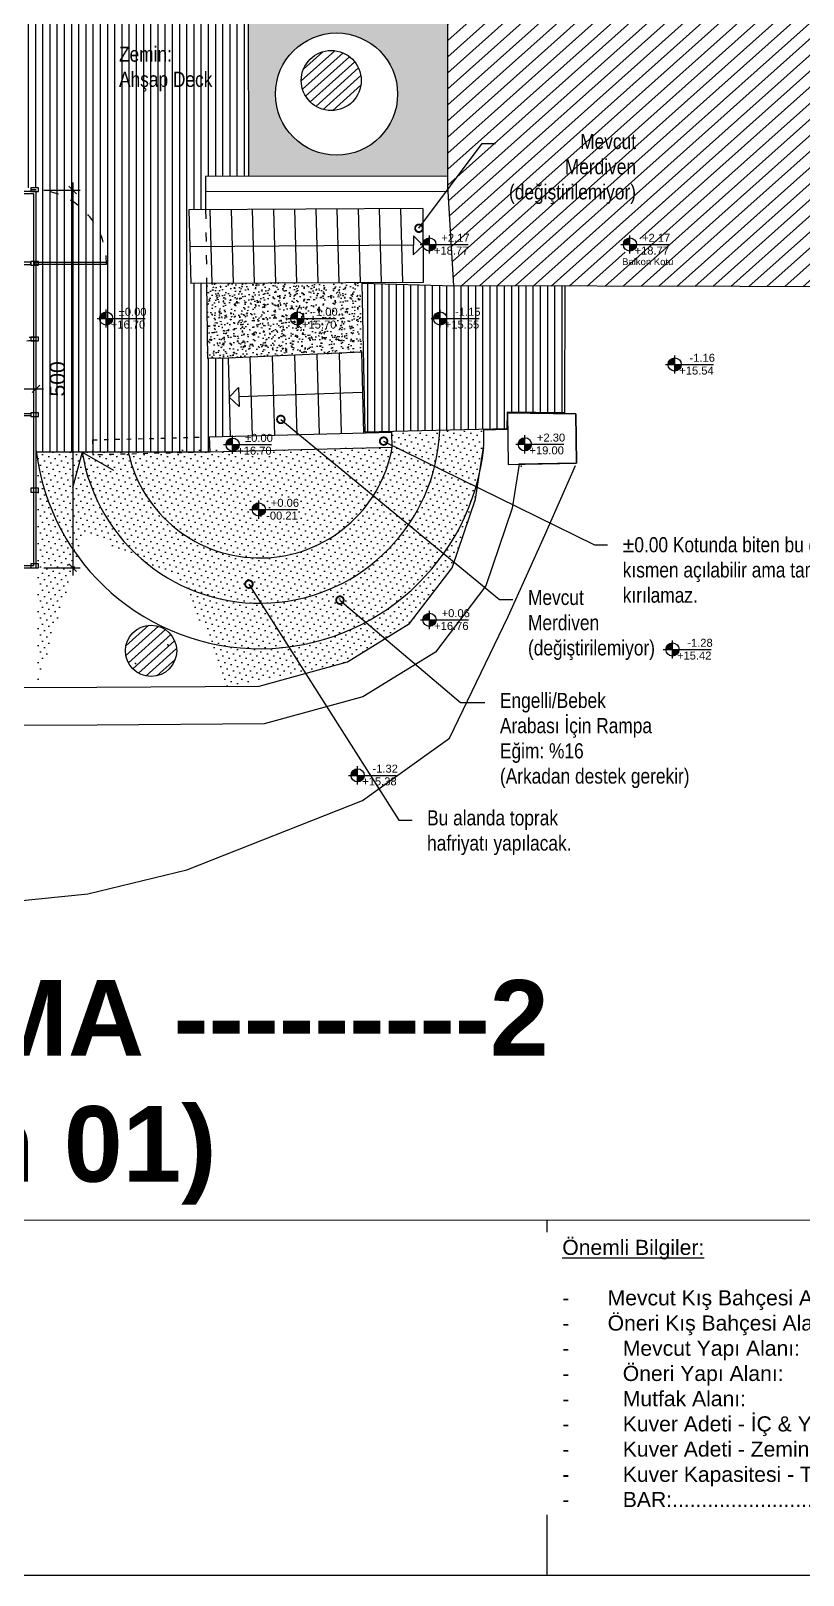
# Model space of a CAD drawing. Header units: millimetres. Extents: x 527230 to 534999, y 4569494 to 4575436.
# Drawn here: x 531124 to 532146, y 4569496 to 4571539 of the extents above; entities that cross this region are included whole.
import ezdxf
from ezdxf import colors
from ezdxf.entities.mleader import LeaderData, LeaderLine
from ezdxf.enums import TextEntityAlignment as Align
from ezdxf.math import Vec2, Vec3

# ---------------------------------------------------------------- set-up
doc = ezdxf.new("R2010")
doc.units = ezdxf.units.MM
doc.linetypes.add('ACAD_ISO03W100', pattern=[30, 12, -18])
doc.layers.get('0').update_dxf_attribs({"lineweight": 0})
doc.layers.add('gor20', color=142, linetype='Continuous', lineweight=20)
for name, color, linetype in [('HM-A-Merdiven', 55, 'Continuous'), ('HM-L-Agac', 76, 'Continuous'), ('HM-L-AgacMevcut', 63, 'Continuous'), ('HM-L-YolCizgisi', 234, 'Continuous'), ('HM-M-Cam', 10, 'Continuous'), ('HM-S-Ahsap', 42, 'Continuous'), ('HM-S-Betonarme', 3, 'Continuous'), ('HM-X-CizgiGorunusM', 9, 'Continuous'), ('HM-X-EtiketKot', 1, 'Continuous'), ('HM-X-Pafta', 7, 'Continuous'), ('HM-X-TaramaBetonarme', 8, 'Continuous'), ('HM-X-TaramaGorunusOn', 251, 'Continuous'), ('HM-X-Yazi', 61, 'Continuous'), ('HM-X-YaziRevizyon', 110, 'Continuous')]:
    doc.layers.add(name, color=color, linetype=linetype)
doc.layers.add('HM-X-Olcu', color=7, linetype='Continuous', true_color=0xfa0000)
doc.styles.add('HM-100', font='arial.ttf', dxfattribs={"height": 20})
doc.linetypes.add('ZIGZAG', pattern='A,0.00254,-5.08,[131,ltypeshp.shx,S=5.08,R=0,X=-5.08,Y=0],-10.16,[131,ltypeshp.shx,S=5.08,R=180,X=5.08,Y=0],-5.08', length=20.32254)
doc.dimstyles.new('HM-100', dxfattribs={"dimscale": 100, "dimtxt": 20, "dimasz": 0.1, "dimexe": 0.1, "dimexo": 0.1, "dimgap": 0.1, "dimtad": 1, "dimdec": 0, "dimzin": 3, "dimdsep": 46, "dimtxsty": 'HM-100', "dimblk": 'OBLIQUE', "dimcen": 0, "dimdle": 0.1, "dimclrd": 256, "dimclre": 256, "dimclrt": 256, "dimadec": 1, "dimazin": 0, "dimtfac": 0.75, "dimtdec": 0, "dimtix": 1, "dimtmove": 2, "dimatfit": 2, "dimldrblk": 'DOT', "dimfxl": 1, "dimfrac": 1, "dimtolj": 1, "dimtzin": 0, "dimlwd": -1, "dimlwe": -1, "dimarcsym": 0})
pattern_1 = [(42, (12999.2995, 0), (-6.373469026, 7.078454463), [])]
pattern_2 = [(50, (9764.75, 0), (18.2184669, -1.593908554), [1.905, -20.955]), (355, (9764.75, 0), (-3.52434214, 19.105684524), [1.524, -16.76405842]), (100.4514447, (9766.269, -0.133), (14.69412471, 17.51177519), [1.61900088, -17.80902446]), (46.1842, (9764.75, 5.08), (27.10790409, -4.20423279), [2.8575, -31.4325]), (96.6355576, (9767.01, 4.73), (23.7404134, 24.74261246), [2.42850231, -26.71356082]), (351.1841512, (9764.75, 5.08), (23.7404134, 24.74261246), [2.2859967, -25.1459732]), (21, (9767.29, 3.81), (15.161439127, -10.22651982), [1.905, -20.955]), (326, (9767.29, 3.81), (6.180202835, 18.41879661), [1.524, -16.764]), (71.451445, (9768.554, 2.958), (21.34164193, 8.19227689), [1.61900088, -17.80899376]), (37.5, (9764.75, 0), (0.308860325, 8.455503887), [0, -16.5608, 0, -17.018, 0, -16.8275]), (7.5, (9764.75, 0), (6.681966251, 10.018057482), [0, -9.7028, 0, -16.1798, 0, -6.4135]), (327.5, (9759.086, 0), (13.559059517, -0.572874399), [0, -6.35, 0, -19.812, 0, -26.289]), (317.5, (9756.546, 0), (14.81291814, 2.542649103), [0, -8.255, 0, -13.1572, 0, -18.669])]

# ---------------------------------------------------------------- blocks, each defined once
blk = doc.blocks.new('*U21')
for p, q in [((-151, 0), (643, 0)), ((0, -151), (0, 151))]:
    blk.add_line(p, q)
at = {"const_width": 109}
for points in [[(0, 54, 0.414214), (-54, 0, 0.414214)], [(0, -54, 0.414214), (54, 0, 0.414214)]]:
    blk.add_lwpolyline(points, format="xyb", dxfattribs=at)
blk.add_circle((0, 0), 109)
at = {"style": 'HM-100'}
for tag, p in [('%%P0.00', (666, 45)), ('-0.07', (645, -166))]:
    blk.add_attdef(tag, text='', height=132, dxfattribs=at).set_placement(p, align=Align.RIGHT)
blk = doc.blocks.new('10x5')
blk.add_lwpolyline([(125100.482784, -29564.913298), (125090.482784, -29564.913298), (125090.482784, -29569.913298), (125100.482784, -29569.913298)], close=True)
blk = doc.blocks.new('_DotSmall')
at = {"layer": 'gor20', "color": 0, "const_width": 0.5}
blk.add_lwpolyline([(-0.0625, 0, 1), (0.0625, 0, 1)], format="xyb", close=True, dxfattribs=at)
blk = doc.blocks.new('agac2')
for p, q in [((3334, -7981.3), (3333.4, -7931.1)), ((3330.8, -7976), (3310.1, -7940.5)), ((3335.5, -7974.8), (3338.1, -7945.8)), ((3336.1, -7982.8), (3347.3, -7945.8)), ((3326.3, -7981), (3287.4, -7948.8)), ((3330.8, -7970.1), (3324, -7949.4)), ((3337.8, -7983.4), (3348.8, -7955.3)), ((3338.1, -7987.5), (3358.8, -7949.4)), ((3323.1, -7982.5), (3287.1, -7965.9)), ((3328.1, -7979.2), (3319.2, -7966.2)), ((3341.1, -7987.2), (3360.9, -7968.3)), ((3322.2, -7986), (3284.7, -7974.2)), ((3339.6, -7989.9), (3365, -7983.9)), ((3324.6, -7987.5), (3288.3, -7995.2)), ((3322.8, -7990.7), (3290.9, -8008.8)), ((3326, -7990.7), (3310.1, -8014.1)), ((3326.6, -7994.9), (3324.9, -8021.5)), ((3329.3, -7994), (3329.6, -8027.7)), ((3331.9, -7997.8), (3337.3, -8019.1)), ((3333.7, -7993.1), (3347.6, -8026.8)), ((3336.7, -7991.3), (3365, -8006.1)), ((3336.7, -7994), (3349.1, -8011.7))]:
    blk.add_line(p, q)
at = {"linetype": 'ZIGZAG'}
blk.add_arc((3334.6, -7956.2), 18.5, 195.7262, 225.0293, dxfattribs=at)
blk = doc.blocks.new('_OBLIQUE')
at = {"color": 0, "linetype": 'ByBlock'}
blk.add_line((-0.5, -0.5), (0.5, 0.5), dxfattribs=at)
blk = doc.blocks.new('*D31')
at = {"layer": 'Defpoints', "color": 0, "transparency": 16777216}
for p in [(529631.1, 4571123.5), (531130.8, 4571128.5), (531130.8, 4571065.2)]:
    blk.add_point(p, dxfattribs=at)
at = {"layer": 'HM-X-Olcu', "transparency": 16777216}
for p, q in [((531130.8, 4571118.5), (531130.8, 4571055.2)), ((529631.1, 4571113.5), (529631.1, 4571055.2)), ((529621.1, 4571065.2), (531140.8, 4571065.2))]:
    blk.add_line(p, q, dxfattribs=at)
at = {"layer": 'HM-X-Olcu', "transparency": 16777216, "xscale": 10, "yscale": 10, "zscale": 10, "rotation": 180}
blk.add_blockref('_OBLIQUE', (529631.1, 4571065.2), dxfattribs=at)
at = {"layer": 'HM-X-Olcu', "transparency": 16777216, "xscale": 10, "yscale": 10, "zscale": 10}
blk.add_blockref('_OBLIQUE', (531130.8, 4571065.2), dxfattribs=at)
at = {"layer": 'HM-X-Olcu', "transparency": 16777216, "insert": (530380.9, 4571085.5), "char_height": 20, "attachment_point": 5, "style": 'HM-100'}
blk.add_mtext('\\A1;1500 ', dxfattribs=at)
blk = doc.blocks.new('_Dot')
at = {"color": 0, "linetype": 'ByBlock', "lineweight": -2}
blk.add_line((-0.5, 0), (-1, 0), dxfattribs=at)
at = {"color": 0, "linetype": 'ByBlock', "const_width": 0.5}
blk.add_lwpolyline([(-0.25, 0, 1), (0.25, 0, 1)], format="xyb", close=True, dxfattribs=at)
blk = doc.blocks.new('*D32')
at = {"layer": 'Defpoints', "color": 0, "transparency": 16777216}
for p in [(531131.1, 4571328.1), (531131.1, 4570828.5), (531179.5, 4570828.5)]:
    blk.add_point(p, dxfattribs=at)
at = {"layer": 'HM-X-Olcu', "transparency": 16777216}
for p, q in [((531141.1, 4571328.1), (531189.5, 4571328.1)), ((531179.5, 4571338.1), (531179.5, 4570818.5)), ((531141.1, 4570828.5), (531189.5, 4570828.5))]:
    blk.add_line(p, q, dxfattribs=at)
at = {"layer": 'HM-X-Olcu', "transparency": 16777216, "xscale": 10, "yscale": 10, "zscale": 10}
for p, rotation in [((531179.5, 4571328.1), 90), ((531179.5, 4570828.5), 270)]:
    blk.add_blockref('_OBLIQUE', p, dxfattribs=dict(at, rotation=rotation))
at = {"layer": 'HM-X-Olcu', "transparency": 16777216, "insert": (531159.3, 4571078.3), "char_height": 20, "attachment_point": 5, "rotation": 90, "style": 'HM-100'}
blk.add_mtext('\\A1;500 ', dxfattribs=at)

msp = doc.modelspace()

# ---------------------------------------------------------------- hatches: boundary and pattern name
at = {"layer": 'HM-L-AgacMevcut'}
h = msp.add_hatch(dxfattribs=at)
h.set_pattern_fill('ANSI31', color=256, scale=3, angle=357)
h.set_pattern_definition(pattern_1)
edge = h.paths.add_edge_path()
edge.add_arc((531521.5, 4571472.9), 39.7, 0, 360)
h = msp.add_hatch(dxfattribs=at)
h.set_pattern_fill('ANSI31', color=256, scale=3, angle=357)
h.set_pattern_definition(pattern_1)
edge = h.paths.add_edge_path()
edge.add_arc((531283.1, 4570718.7), 33.9, 0, 360)
at = {"layer": 'HM-X-TaramaGorunusOn'}
h = msp.add_hatch(dxfattribs=at)
h.set_pattern_fill('AR-CONC', color=256, scale=0.1)
h.set_pattern_definition(pattern_2)
h.paths.add_polyline_path([(531675.3, 4571882.1), (531561.4, 4571882.1), (531561.1, 4572310.4), (531524.9, 4572322.4, -0.851626), (531508, 4572325.1, -1), (531525.4, 4572325.1, -0.080132), (531524.9, 4572322.4), (531561.1, 4572310.4), (531561, 4572373.8), (531490.9, 4572423.7), (531466.2, 4572423.7), (531464.5, 4572109.7), (531490.9, 4572109.7), (531526.2, 4572038.5, -1), (531527.3, 4572036.3, -1), (531526.2, 4572038.5), (531490.9, 4572109.7), (531464.5, 4572109.7), (531461.8, 4571569), (531411.7, 4571573.1), (531411.7, 4571552), (531438.4, 4571552), (531475.9, 4571516.3, -0.640873), (531609.3, 4571455, -1), (531447.8, 4571455, -0.218863), (531475.9, 4571516.3), (531438.4, 4571552), (531411.7, 4571552), (531411.9, 4571346.2), (531675.7, 4571346.4)])
h.paths.add_polyline_path([(531578.1, 4571556.2), (531476.3, 4571556.1), (531476.1, 4571799.7), (531577.9, 4571799.8)], flags=16)
h.paths.add_polyline_path([(531522.8, 4571728.1, -1), (531540.2, 4571728.1, -1)], flags=0)
h.paths.add_polyline_path([(531535.6, 4571726.7, -0.414214), (531530.1, 4571723.9), (531531.5, 4571728.1), (531527.4, 4571729.4, -0.414214), (531532.9, 4571732.2), (531531.5, 4571728.1)], flags=0)
h.paths.add_polyline_path([(531503.1, 4571882.4, -1), (531520.5, 4571882.4, -1)], flags=16)
h.paths.add_polyline_path([(531515.9, 4571881, -0.414214), (531510.4, 4571878.3), (531511.8, 4571882.4), (531507.6, 4571883.7, -0.414214), (531513.1, 4571886.5), (531511.8, 4571882.4)], flags=0)
h.paths.add_polyline_path([(531560.7, 4572727.5), (531467.8, 4572732.1), (531466.2, 4572423.7), (531490.9, 4572423.7), (531561, 4572373.8)])
h = msp.add_hatch(dxfattribs=at)
h.set_pattern_fill('ANSI31', color=256, scale=5, angle=-3.2399)
h.set_pattern_definition([(41.76012674, (12999.3, 0), (-10.57296459, 11.841792296), [])])
h.paths.add_polyline_path([(532304, 4571626.6), (532002.8, 4572164.1), (531898.2, 4572729.7), (531674.6, 4572726.1), (531675.7, 4571333.2), (531683.8, 4571201.4), (532441.2, 4571199.5)])
h.paths.add_polyline_path([(531971.7, 4571720.5, -1), (531998, 4571720.5, -1)], flags=0)
h.paths.add_polyline_path([(531991.1, 4571718.5, -0.414214), (531982.8, 4571714.3), (531984.8, 4571720.5), (531978.6, 4571722.6, -0.414214), (531986.9, 4571726.8), (531984.8, 4571720.5)], flags=0)
h.paths.add_polyline_path([(531932.5, 4571255.5, -1), (531906.2, 4571255.5, -1)], flags=16)
h.paths.add_polyline_path([(531919.4, 4571255.5), (531925.6, 4571253.4, -0.414214), (531917.3, 4571249.3), (531919.4, 4571255.5), (531913.1, 4571257.6, -0.414214), (531921.4, 4571261.7)], flags=0)
h.paths.add_polyline_path([(531988.8, 4571720.5), (532062, 4571696.3), (532069.6, 4571719.3), (531996.4, 4571743.5)], flags=24)
h.paths.add_polyline_path([(531902.7, 4571716.4), (532050.9, 4571667.3), (532060.6, 4571696.5), (531912.4, 4571745.6)], flags=24)
h.paths.add_polyline_path([(531633.9, 4572432.7), (531707.1, 4572408.5), (531714.7, 4572431.5), (531641.5, 4572455.7)], flags=9)
h.paths.add_polyline_path([(531646.9, 4571254.7), (531720, 4571230.5), (531727.6, 4571253.5), (531654.5, 4571277.7)], flags=9)
h.paths.add_polyline_path([(531923.4, 4571255.5), (531996.5, 4571231.2), (532004.1, 4571254.2), (531931, 4571278.5)], flags=24)
h.paths.add_polyline_path([(531870.1, 4571246.2), (531986.1, 4571207.8), (531993.7, 4571230.8), (531877.7, 4571269.2)], flags=24)
h = msp.add_hatch(dxfattribs=at)
h.set_pattern_fill('LINE', color=256, scale=3, angle=90)
h.set_pattern_definition([(90, (5064.75, 0), (-9.525, 6e-16), [])])
h.paths.add_polyline_path([(530331.1, 4572028.5), (530431.1, 4572028.5), (530431.1, 4571997.9), (530881.1, 4571995.9), (530881.4, 4571572.9), (531411.7, 4571572.9), (531411.9, 4571346.2), (531355, 4571346.2), (531355.3, 4571301.9), (531333, 4571301.7), (531335.6, 4571204.4), (531356.6, 4571204.4), (531357.9, 4571105.4), (531385, 4571105.8), (531385, 4571002.2), (531360.6, 4571001.5), (531361.1, 4570981.5), (531131.3, 4570981.5), (531131.1, 4571326.1), (531134.1, 4571326.1), (531134.1, 4571331.1), (530728.1, 4571331.1), (530726.8, 4571278.5), (530701.7, 4571278.5), (530701.7, 4571327.4), (530484.9, 4571331.4), (530477.3, 4571375), (530448.2, 4571399.9), (530406.6, 4571406.1), (530367.3, 4571391.5), (530341.5, 4571351.9), (530336.7, 4571326.7), (530234, 4571331), (530234, 4571528.5), (530334, 4571528.5)])
h = msp.add_hatch(dxfattribs=at)
h.set_pattern_fill('AR-CONC', color=256, scale=0.1)
h.set_pattern_definition(pattern_2)
h.paths.add_polyline_path([(531559.7, 4571205.5), (531356.6, 4571204.5), (531357.9, 4571105.4), (531385, 4571106.1), (531561.4, 4571113.6)])
h = msp.add_hatch(dxfattribs=at)
h.set_pattern_fill('LINE', color=256, scale=3, angle=90)
h.set_pattern_definition([(90, (2084.518, 0), (-9.525, 6e-16), [])])
h.paths.add_polyline_path([(531830.9, 4571201.1), (531683.8, 4571201.4), (531562.3, 4571204.7), (531566.3, 4571008), (531753.7, 4571012.3), (531754.4, 4571034.4), (531830.5, 4571033.2)])
at = {"layer": 'HM-X-YaziRevizyon', "linetype": 'ACAD_ISO03W100', "true_color": 0xff4fff}
h = msp.add_hatch(dxfattribs=at)
h.set_pattern_fill('DOTS', color=211, scale=5, angle=45)
h.set_pattern_definition([(45, (2084.518, 0), (-2.806330038, 8.418990114), [0, -7.9375])])
h.paths.add_polyline_path([(531723.5, 4571010.8), (531601.8, 4571007.7), (531601.8, 4570987.7), (531131.3, 4570981.5), (531131.7, 4570670.3), (531195.9, 4570875.1), (531325.5, 4570810.6), (531383.7, 4570672.1), (531543, 4570704.1), (531625.2, 4570754.6), (531683.9, 4570836.2), (531712.2, 4570919.3)])

# ---------------------------------------------------------------- linework, layer by layer
at = {"layer": 'HM-A-Merdiven'}
for p, q in [((531630.3, 4571255.1), (531334.3, 4571253)), ((531562.9, 4571060.2), (531399.1, 4571054.4)), ((531361.1, 4570981.5), (531131.3, 4570981.5)), ((531191.9, 4570981.5), (531179.3, 4570934.4)), ((531191.9, 4570981.5), (531233.6, 4570957.5))]:
    msp.add_line(p, q, dxfattribs=at)
for points in [[(531461.8, 4571569), (531411.7, 4571573.1), (531411.9, 4571346.2)], [(531355, 4571326.1), (531355.3, 4571301.9)], [(531642.6, 4571303.6), (531333, 4571301.7)], [(531333, 4571301.7), (531335.6, 4571204.4)], [(531361, 4571301.9), (531363.6, 4571204.5)], [(531389, 4571302.1), (531391.6, 4571204.6)], [(531417, 4571302.2), (531419.6, 4571204.8)], [(531445, 4571302.4), (531447.6, 4571204.9)], [(531473, 4571302.6), (531475.7, 4571205.1)], [(531501, 4571302.7), (531503.7, 4571205.2)], [(531529, 4571302.9), (531531.7, 4571205.4)], [(531557, 4571303.1), (531559.7, 4571205.5)], [(531585, 4571303.2), (531587.7, 4571205.7)], [(531613, 4571303.4), (531615.7, 4571205.8)], [(531642.6, 4571303.6), (531643.2, 4571206)], [(531643.2, 4571206), (531335.6, 4571204.4)], [(531356.6, 4571204.5), (531357.9, 4571105.4)], [(531830.5, 4571033.2), (531754.4, 4571034.4), (531753.7, 4571012.3), (531566.3, 4571008), (531562.3, 4571204.7)], [(531562.3, 4571204.7), (531683.8, 4571201.4)], [(531830.5, 4571033.2), (531830.9, 4571201.1)], [(531385, 4571105.8), (531357.9, 4571105.4)], [(531561.4, 4571113.6), (531385, 4571105.8)], [(531385, 4571105.8), (531387.8, 4571002.2)], [(531385, 4571105.8), (531387.8, 4571002.2)], [(531414, 4571107), (531416.9, 4571002.7)], [(531443.5, 4571108.4), (531446.4, 4571003.5)], [(531473, 4571109.7), (531475.9, 4571004.3)], [(531502.5, 4571111), (531505.4, 4571005.1)], [(531531.9, 4571112.3), (531534.8, 4571005.9)], [(531561.4, 4571113.6), (531564.3, 4571006.7)]]:
    msp.add_lwpolyline(points, dxfattribs=at)
for points in [[(531642.9, 4571254.8), (531630.5, 4571267.7), (531630, 4571242.4)], [(531386.4, 4571054), (531398.6, 4571067.1), (531399.5, 4571041.8)]]:
    msp.add_lwpolyline(points, close=True, dxfattribs=at)
for radius, start, end in [(238.2, 189.22, 357.724), (298.2, 187.0744, 353.8157), (178.2, 192.3672, 349.6555)]:
    msp.add_arc((531427, 4571019.7), radius, start, end, dxfattribs=at)
msp.add_point((531561.4, 4571113.6), dxfattribs=at)
at = {"layer": 'HM-L-AgacMevcut'}
for centre, radius in [((531521.5, 4571472.9), 39.7), ((531283.1, 4570718.7), 33.9)]:
    msp.add_circle(centre, radius, dxfattribs=at)
for p in [(531305.4, 4570726.8), (531262.7, 4570702.1)]:
    msp.add_point(p, dxfattribs=at)
at = {"layer": 'HM-L-YolCizgisi'}
for points in [[(531029.1, 4571232.5), (531029.1, 4571229.5), (531124.1, 4571229.5), (531124.1, 4571232.5)], [(531224.1, 4571232.5), (531224.1, 4571229.5), (531129.1, 4571229.5), (531129.1, 4571232.5)], [(531029.1, 4571029.5), (531029.1, 4571032.5), (531124.1, 4571032.5), (531124.1, 4571029.5)]]:
    msp.add_lwpolyline(points, close=True, dxfattribs=at)
at = {"layer": 'HM-M-Cam'}
for points in [[(529631.1, 4572028.5), (529631.1, 4571528.5), (529831.1, 4571528.5), (529831.1, 4571228.5), (529631.1, 4571228.5), (529631.1, 4570828.5), (530231.1, 4570828.5), (530231.1, 4571028.5), (530531.1, 4571028.5), (530531.1, 4570828.5), (531131.1, 4570828.5), (531131.1, 4571326.1), (530731.1, 4571326.1), (530731.1, 4571228.5), (530331.1, 4571228.5), (530331.1, 4571228.5), (530231.1, 4571228.5), (530231.1, 4571533.5), (530331.1, 4571533.5), (530331.1, 4572228.5)], [(529634.1, 4572025.5), (529634.1, 4571531.5), (529834.1, 4571531.5), (529834.1, 4571225.5), (529634.1, 4571225.5), (529634.1, 4570831.5), (530228.1, 4570831.5), (530228.1, 4571031.5), (530534.1, 4571031.5), (530534.1, 4570831.5), (531128.1, 4570831.5), (531128.1, 4571323.1), (530734.1, 4571323.1), (530734.1, 4571225.5), (530331.1, 4571225.5), (530228.1, 4571225.5), (530228.1, 4571536.5), (530328.1, 4571536.5), (530328.1, 4572225.5)]]:
    msp.add_lwpolyline(points, dxfattribs=at)
at = {"layer": 'HM-S-Betonarme'}
for p, q in [((531602.3, 4570987.7), (531601.8, 4571007.7)), ((531723.5, 4570990.8), (531723.5, 4571010.8))]:
    msp.add_line(p, q, dxfattribs=at)
for points in [[(532114.1, 4574934.8), (532090, 4574870.9), (532043.7, 4574760.7), (531999, 4574674.3), (531951.7, 4574639.5), (531884.2, 4574624.6), (531768, 4574610.3), (530977.9, 4574575.4), (530904.1, 4574572.9), (530771.5, 4574568.4), (530655.6, 4574562.8), (530632.2, 4574565.8), (530634.2, 4574495.5), (530715.2, 4573408.9), (530663.8, 4573344.2), (529436.8, 4573355.7), (529407, 4570668), (531211.5, 4570670.4), (531426, 4570672.1), (531543, 4570704.1), (531625.2, 4570754.6), (531681.3, 4570828.5), (531712.2, 4570919.3), (531723.5, 4570990.8)], [(531723.5, 4571010.8), (531754.5, 4571011.6), (531754.9, 4571033.6), (531845, 4571031.9), (531846, 4570966.9), (531770.1, 4570965.4), (531761, 4570907.3), (531726.1, 4570804.8), (531659.3, 4570716.9), (531563.1, 4570657.7), (531432.9, 4570622.2), (531211.7, 4570620.4), (529356.4, 4570617.9), (529389.6, 4573406.1)], [(532441.2, 4571199.5), (531683.8, 4571201.4), (531675.7, 4571333.2), (531674.6, 4572726.1), (531898.2, 4572729.7)], [(531675.7, 4571346.4), (531355, 4571346.1), (531355, 4571326.1), (531675.8, 4571326.4)], [(531602.3, 4570987.7), (531361.1, 4570981.5), (531360.6, 4571001.5), (531601.8, 4571007.7)]]:
    msp.add_lwpolyline(points, dxfattribs=at)
msp.add_lwpolyline([(531845, 4571031.9), (531754.9, 4571033.6), (531755.6, 4570965), (531846, 4570966.9)], close=True, dxfattribs=at)
for p in [(531770.1, 4570965.4), (531772.7, 4570962.9)]:
    msp.add_point(p, dxfattribs=at)
at = {"layer": 'HM-X-CizgiGorunusM', "linetype": 'ACAD_ISO03W100'}
msp.add_line((531355.3, 4571301.9), (531356.6, 4571204.5), dxfattribs=at)
at = {"layer": 'HM-X-CizgiGorunusM', "linetype": 'ACAD_ISO03W100', "ltscale": 0.5}
msp.add_lwpolyline([(531353.8, 4570981.4), (531206.4, 4570977.6), (531205.9, 4570997.6), (531353.8, 4571001.4)], dxfattribs=at)
at = {"layer": 'HM-X-CizgiGorunusM'}
msp.add_circle((531528.5, 4571455), 80.8, dxfattribs=at)
at = {"layer": 'HM-X-CizgiGorunusM', "color": 253, "linetype": 'ACAD_ISO03W100'}
for centre, start, end in [((531126.6, 4571231), 359.1658, 90.8814), ((531126.6, 4571231), 179.0713, 272.4722), ((531126.6, 4571031.1), 87.5278, 180.9287)]:
    msp.add_arc(centre, 97.5, start, end, dxfattribs=at)
at = {"layer": 'HM-X-Pafta'}
msp.add_line((529141, 4569966.3), (533341, 4569966.3), dxfattribs=at)
msp.add_lwpolyline([(533341, 4575436.3), (529141, 4575436.3), (529141, 4569496.3), (533341, 4569496.3)], close=True, dxfattribs=at)
msp.add_lwpolyline([(531806.8, 4569966.3), (531806.8, 4569496.3)], dxfattribs=at)
at = {"layer": 'HM-X-TaramaBetonarme'}
msp.add_lwpolyline([(529608.6, 4570378.2), (529955.4, 4570366.2), (530518.6, 4570357.4), (530907.3, 4570367.8), (531199.5, 4570397.1), (531330.3, 4570429), (531562.7, 4570520.9), (531677.8, 4570603.1), (531755.4, 4570763.9), (531804.3, 4570871.5), (531844.6, 4570963.6)], dxfattribs=at)

# ---------------------------------------------------------------- block references
at = {"layer": 'HM-L-Agac', "extrusion": (0, 0, -1), "xscale": 1.559999999999478, "yscale": 1.559999999999478, "zscale": -1.559999999999999, "rotation": 295.4784900350776}
msp.add_blockref('agac2', (-522030.5, 4580816.1), dxfattribs=at)
at = {"layer": 'HM-S-Ahsap'}
for p in [(406033.6, 4600896.1), (406033.6, 4600798.5), (406033.6, 4600698.5), (406033.6, 4600698.5), (406033.6, 4600598.5), (406033.6, 4600598.5), (406033.6, 4600498.5), (406033.6, 4600498.5), (406033.6, 4600398.5), (406033.6, 4600398.5)]:
    msp.add_blockref('10x5', p, dxfattribs=at)
at = {"layer": 'HM-X-EtiketKot', "xscale": 0.08000000000000002, "yscale": 0.08000000000000002, "zscale": 0.08000000000000002}
for p, values in [((531651.3, 4571256), {'-0.07': '+18.77', '%%P0.00': '+2.17'}), ((531916.7, 4571256), {'-0.07': '+18.77', '%%P0.00': '+2.17'}), ((531223.8, 4571158.2), {'-0.07': '+16.70', '%%P0.00': '%%P0.00'}), ((531476.7, 4571158.2), {'-0.07': '+15.70', '%%P0.00': '-1.00'}), ((531665.7, 4571158.2), {'-0.07': '+15.55', '%%P0.00': '-1.15'}), ((531975.9, 4571097.3), {'-0.07': '+15.54', '%%P0.00': '-1.16'}), ((531391, 4570991.4), {'-0.07': '+16.70', '%%P0.00': '%%P0.00'}), ((531777.7, 4570991.8), {'-0.07': '+19.00', '%%P0.00': '+2.30'}), ((531425.6, 4570905.5), {'-0.07': '-00.21', '%%P0.00': '+0.06'}), ((531651.6, 4570759.6), {'-0.07': '+16.76', '%%P0.00': '+0.06'}), ((531972.9, 4570720.4), {'-0.07': '+15.42', '%%P0.00': '-1.28'}), ((531556.4, 4570554), {'-0.07': '+15.38', '%%P0.00': '-1.32'})]:
    msp.add_blockref('*U21', p, dxfattribs=at).add_auto_attribs(values)

# ---------------------------------------------------------------- texts
at = {"layer": 'HM-X-EtiketKot', "insert": (531974.1, 4571237.8), "char_height": 9, "attachment_point": 3, "style": 'HM-100'}
msp.add_mtext('Balkon Kotu', dxfattribs=at)
at = {"layer": 'HM-X-Yazi', "insert": (531240.7, 4571517.8), "char_height": 20, "width": 181.627, "attachment_point": 1, "style": 'HM-100'}
msp.add_mtext('{\\fArial Narrow|b0|i0|c0|p0;Zemin:\\PAhşap Deck}', dxfattribs=at)

# ---------------------------------------------------------------- dimensions: what is measured, and where the dimension line sits
at = {"layer": 'HM-X-Olcu'}
dim = msp.add_linear_dim(base=(531179.5, 4570828.5), p1=(531131.1, 4571328.1), p2=(531131.1, 4570828.5), angle=90, dimstyle='HM-100', override={"dimpost": ' '}, dxfattribs=at)
dim.commit()
dim.dimension.update_dxf_attribs({"geometry": '*D32', "text_midpoint": (531159.3, 4571078.3)})
dim = msp.add_linear_dim(base=(531130.8, 4571065.2), p1=(529631.1, 4571123.5), p2=(531130.8, 4571128.5), dimstyle='HM-100', override={"dimpost": ' '}, dxfattribs=at)
dim.commit()
dim.dimension.update_dxf_attribs({"geometry": '*D31', "text_midpoint": (530380.9, 4571085.5)})

# ---------------------------------------------------------------- leaders
at = {"layer": 'HM-X-Yazi'}
ml = msp.add_multileader_mtext('Standard', dxfattribs=at)
ml.set_content('{\\fArial Narrow|b0|i0|c0|p0;Engelli/Bebek \\PArabası İçin Rampa\\PEğim: %16 \\P(Arkadan destek gerekir)}', color=256, style='HM-100')
ml.set_leader_properties()
ml.set_arrow_properties(name='DOTSMALL')
ml.build(insert=Vec2(0, 0))
ml.multileader.update_dxf_attribs({"arrow_head_size": 20, "scale": 100})
ctx = ml.context
ctx.base_point, ctx.scale, ctx.char_height, ctx.arrow_head_size, ctx.landing_gap_size, ctx.plane_origin = Vec3(531724.7, 4570650.2), 100, 20, 20, 20, Vec3(529957.7, 4570565.7)
notes = []
notes.append((ctx, [(0, (1, 1, 0), (531692.3, 4570650.2), (1, 0), 32.4, [(0, [(531533, 4570785.7)], 0, [])])]))
ctx.mtext.insert, ctx.mtext.flow_direction = Vec3(531744.7, 4570663.1), 5
at = {"layer": 'HM-X-YaziRevizyon', "color": 211, "true_color": 0xff4fff}
ml = msp.add_multileader_mtext('Standard', dxfattribs=at)
ml.set_content('{\\fArial Narrow|b0|i0|c0|p0;Mevcut \\PMerdiven\\P(değiştirilemiyor)}', color=211, style='HM-100')
ml.set_leader_properties()
ml.set_arrow_properties(name='DOTSMALL')
ml.build(insert=Vec2(0, 0))
ml.multileader.update_dxf_attribs({"arrow_head_size": 20, "scale": 100})
ctx = ml.context
ctx.base_point, ctx.scale, ctx.char_height, ctx.arrow_head_size, ctx.landing_gap_size, ctx.plane_origin = Vec3(531738.8, 4571389.4), 100, 20, 20, 20, Vec3(533630.4, 4571292)
ctx.text_align_type = 2
notes.append((ctx, [(1, (1, 1, 0), (531721.3, 4571389.4), (1, 0), 17.5, [(0, [(531637.5, 4571277.5)], 0, [])])]))
ctx.mtext.insert, ctx.mtext.alignment, ctx.mtext.flow_direction = Vec3(531924.7, 4571402.3), 3, 5
ml = msp.add_multileader_mtext('Standard', dxfattribs=at)
ml.set_content('{\\fArial Narrow|b0|i0|c0|p0;Mevcut \\PMerdiven\\P(değiştirilemiyor)}', color=(255, 79, 255), style='HM-100')
ml.set_leader_properties()
ml.set_arrow_properties(name='DOTSMALL')
ml.build(insert=Vec2(0, 0))
ml.multileader.update_dxf_attribs({"arrow_head_size": 20, "scale": 100})
ctx = ml.context
ctx.base_point, ctx.scale, ctx.char_height, ctx.arrow_head_size, ctx.landing_gap_size, ctx.plane_origin = Vec3(531761.8, 4570786.5), 100, 20, 20, 20, Vec3(533087.1, 4570863.4)
notes.append((ctx, [(1, (1, 1, 0), (531744.3, 4570786.5), (1, 0), 17.5, [(0, [(531454.8, 4571024.7)], 0, [])])]))
ctx.mtext.insert, ctx.mtext.flow_direction = Vec3(531781.8, 4570799.3), 5
ml = msp.add_multileader_mtext('Standard', dxfattribs=at)
ml.set_content('{\\fArial Narrow|b0|i0|c0|p0;%%P0.00 Kotunda biten bu duvar\\Pkısmen açılabilir ama tamamı\\Pkırılamaz.}', color=(255, 79, 255), style='HM-100')
ml.set_leader_properties()
ml.set_arrow_properties(name='DOTSMALL')
ml.build(insert=Vec2(0, 0))
ml.multileader.update_dxf_attribs({"arrow_head_size": 20, "scale": 100})
ctx = ml.context
ctx.base_point, ctx.scale, ctx.char_height, ctx.arrow_head_size, ctx.landing_gap_size, ctx.plane_origin = Vec3(531887.2, 4570858.9), 100, 20, 20, 20, Vec3(533212.5, 4570935.8)
notes.append((ctx, [(1, (1, 1, 0), (531869.7, 4570858.9), (1, 0), 17.5, [(0, [(531590.8, 4570996)], 0, [])])]))
ctx.mtext.insert, ctx.mtext.flow_direction = Vec3(531907.2, 4570869), 5
ml = msp.add_multileader_mtext('Standard', dxfattribs=at)
ml.set_content('{\\fArial Narrow|b0|i0|c0|p0;Bu alanda toprak \\Phafriyatı yapılacak. }', color=(255, 79, 255), style='HM-100')
ml.set_leader_properties()
ml.set_arrow_properties(name='DOTSMALL')
ml.build(insert=Vec2(0, 0))
ml.multileader.update_dxf_attribs({"arrow_head_size": 20, "scale": 100})
ctx = ml.context
ctx.base_point, ctx.scale, ctx.char_height, ctx.arrow_head_size, ctx.landing_gap_size, ctx.plane_origin = Vec3(531628.3, 4570494.9), 100, 20, 20, 20, Vec3(532953.7, 4570571.8)
notes.append((ctx, [(1, (1, 1, 0), (531610.9, 4570494.9), (1, 0), 17.5, [(0, [(531412.6, 4570806.8)], 0, [])])]))
ctx.mtext.insert, ctx.mtext.flow_direction = Vec3(531648.3, 4570507.8), 5
for ctx, leaders in notes:
    for number, flags, end, landing, length, lines in leaders:
        leader = LeaderData()
        leader.index, (leader.has_last_leader_line, leader.has_dogleg_vector, leader.attachment_direction) = number, flags
        leader.last_leader_point, leader.dogleg_vector, leader.dogleg_length = Vec3(end), Vec3(landing), length
        for number, points, colour, breaks in lines:
            line = LeaderLine()
            line.index, line.vertices, line.color, line.breaks = number, Vec3.list(points), colors.encode_raw_color(colour), breaks
            leader.lines.append(line)
        ctx.leaders.append(leader)

# ---------------------------------------------------------------- next in the draw order: texts
at = {"layer": 'HM-X-Pafta', "attachment_point": 1, "style": 'HM-100', "bg_fill": 2}
for s, insert, char_height, width in [('\\pi34.43267,l500,t834.43267;{\\fArial|b1|i0|c162|p34;ALTERNATİF ÇALIŞMA ---------2 \\P\\pi781.53362,t1281.53362;(Revizyon 01)}', (529187.7, 4570283.2), 100, 2949.084), ('\\pi-60,l100,t100;{\\LÖnemli Bilgiler:\\P\\P\\pl120,t120,480,560;}-^IMevcut Kış Bahçesi Alanı: ^I^I140m2\\P-^IÖneri Kış Bahçesi Alanı: ^I^I142m2\\P\\pt120,400,480,560;-^IMevcut Yapı Alanı:^I^I^I49m2\\P-^IÖneri Yapı Alanı:^I^I^I81m2\\P\\pt120,320,400,480,560;-^IMutfak Alanı:^I^I^I^I45m2 \\P\\pt120,480,560;-^IKuver Adeti - İÇ & Yarı İÇ:^I^I71+29=100 \\P-^IKuver Adeti - Zemin DIŞ (~):^I^I100\\P\\pt120,560;-^IKuver Kapasitesi - TERAS (~):^I100 (Önerilmiyor)\\P\\pt120;-^IBAR:.................................................YOK ', (531787.2, 4569939.7), 20, 1703.359), ('{\\fArial|b1|i0|c162|p34;\\W9.7417;    \\W5.1529; \\W1;Bebek | İtalyan Restoranı \\P\\W8.9117;     \\W5.1529; \\W1;ZEMİN KAT PLANI}', (529592.2, 4569817), 35, 1703.359)]:
    msp.add_mtext(s, dxfattribs=dict(at, insert=insert, char_height=char_height, width=width))

# ---------------------------------------------------------------- next in the draw order: texts
at = {"layer": 'HM-X-Pafta', "insert": (531390.2, 4570372.9), "char_height": 30, "width": 2949.084, "attachment_point": 1, "style": 'HM-100', "bg_fill": 2}
msp.add_mtext('\\pi1082.72052,l150,t1322.72052;{\\fArial|b1|i0|c162|p34;Hazırlayan : Metin YÜKSEL.}', dxfattribs=at)

# ---------------------------------------------------------------- next in the draw order: texts
at = {"layer": 'HM-X-Pafta', "insert": (531336.2, 4570317.9), "char_height": 30, "width": 2949.084, "attachment_point": 1, "style": 'HM-100', "bg_fill": 2}
msp.add_mtext('\\pi1131.11752,l150,t1371.11752;{\\fArial|b1|i0|c162|p34;Cizen : Metin YÜKSEL.}', dxfattribs=at)

# ---------------------------------------------------------------- next in the draw order: texts
at = {"layer": 'HM-X-Pafta', "insert": (531358.7, 4570262.9), "char_height": 30, "width": 2949.084, "attachment_point": 1, "style": 'HM-100', "bg_fill": 2}
msp.add_mtext('\\pi1105.41493,l150,t1345.41493;{\\fArial|b1|i0|c162|p34;Revizyon : 01 (27/11/2018}', dxfattribs=at)

doc.saveas('drawing.dxf')
